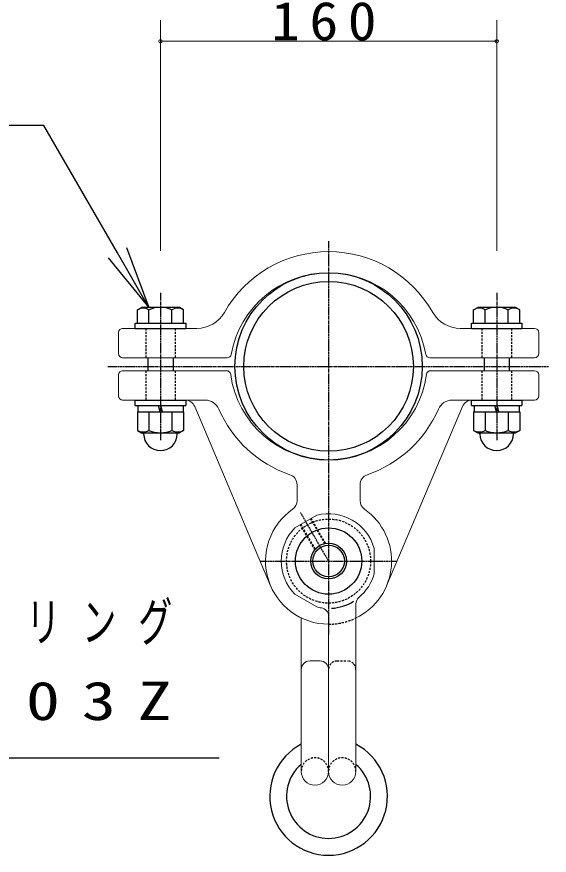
# Model space of a CAD drawing. Units: millimetres, scale not verified. Extents: x -35408 to 0, y -49934 to 13350.
# Drawn here: x -10919 to -9652, y 10333 to 12326 of the extents above; entities that cross this region are included whole.
import ezdxf

# ---------------------------------------------------------------- set-up
doc = ezdxf.new("R2010")
doc.units = ezdxf.units.MM
doc.linetypes.add('USER2', pattern=[6, 3, -1, 1, -1])
doc.linetypes.add('USER4', pattern=[8, 5, -3])
doc.layers.add('線', color=2, linetype='Continuous', lineweight=25)
doc.layers.add('補助', color=2, linetype='Continuous', lineweight=25)
doc.styles.add('ＭＳ ゴシック', font='')
doc.styles.get('ＭＳ ゴシック').set_extended_font_data('MS Gothic')

# ---------------------------------------------------------------- blocks, each defined once
blk = doc.blocks.new('dimension_origin')
at = {"color": 0, "linetype": 'Continuous', "lineweight": -2}
blk.add_circle((0, 0), 1.25, dxfattribs=at)

msp = doc.modelspace()

# ---------------------------------------------------------------- linework, layer by layer
at = {"layer": '線', "color": 20, "linetype": 'USER2'}
for p, q in [((-10176.702, 11792.921), (-10176.702, 10857.421)), ((-10576.702, 11670.171), (-10576.702, 11320.171)), ((-9776.702, 11670.171), (-9776.702, 11320.171)), ((-10701.702, 11495.171), (-9651.702, 11495.171)), ((-10176.702, 11032.421), (-10243.415, 11147.972)), ((-10339.614, 11032.421), (-10013.79, 11032.421))]:
    msp.add_line(p, q, dxfattribs=at)
at = {"layer": '線'}
for p, q in [((-10631.55, 11629.735), (-10621.702, 11635.421)), ((-10631.55, 11597.921), (-10631.55, 11629.735)), ((-10531.702, 11635.421), (-10621.702, 11635.421)), ((-10604.126, 11597.921), (-10604.126, 11629.735)), ((-10549.278, 11597.921), (-10549.278, 11629.735)), ((-10521.853, 11629.735), (-10531.702, 11635.421)), ((-10521.853, 11597.921), (-10521.853, 11629.735)), ((-9831.55, 11629.735), (-9821.702, 11635.421)), ((-9831.55, 11597.921), (-9831.55, 11629.735)), ((-9731.702, 11635.421), (-9821.702, 11635.421)), ((-9804.126, 11597.921), (-9804.126, 11629.735)), ((-9749.278, 11597.921), (-9749.278, 11629.735)), ((-9721.853, 11629.735), (-9731.702, 11635.421)), ((-9721.853, 11597.921), (-9721.853, 11629.735)), ((-10636.702, 11597.921), (-10516.702, 11597.921)), ((-10636.702, 11585.421), (-10636.702, 11597.921)), ((-10636.702, 11585.421), (-10516.702, 11585.421)), ((-10631.55, 11597.921), (-10521.853, 11597.921)), ((-10516.702, 11597.921), (-10516.702, 11585.421)), ((-9836.702, 11597.921), (-9716.702, 11597.921)), ((-9836.702, 11585.421), (-9836.702, 11597.921)), ((-9836.702, 11585.421), (-9716.702, 11585.421)), ((-9831.55, 11597.921), (-9721.853, 11597.921)), ((-9716.702, 11597.921), (-9716.702, 11585.421)), ((-10606.702, 11515.421), (-10606.702, 11484.921)), ((-10546.702, 11515.421), (-10546.702, 11484.921)), ((-9806.702, 11515.421), (-9806.702, 11484.921)), ((-9746.702, 11515.421), (-9746.702, 11484.921)), ((-10636.702, 11414.921), (-10516.702, 11414.921)), ((-10636.702, 11402.421), (-10636.702, 11414.921)), ((-10636.702, 11402.421), (-10516.702, 11402.421)), ((-10630.452, 11402.421), (-10522.952, 11402.421)), ((-10630.452, 11402.421), (-10630.452, 11387.421)), ((-10577.539, 11387.421), (-10581.558, 11402.421)), ((-10571.845, 11387.421), (-10575.864, 11402.421)), ((-10522.952, 11402.421), (-10522.952, 11387.421)), ((-10516.702, 11414.921), (-10516.702, 11402.421)), ((-9836.702, 11414.921), (-9716.702, 11414.921)), ((-9836.702, 11402.421), (-9836.702, 11414.921)), ((-9836.702, 11402.421), (-9716.702, 11402.421)), ((-9830.452, 11402.421), (-9722.952, 11402.421)), ((-9830.452, 11402.421), (-9830.452, 11387.421)), ((-9777.539, 11387.421), (-9781.558, 11402.421)), ((-9771.845, 11387.421), (-9775.864, 11402.421)), ((-9722.952, 11402.421), (-9722.952, 11387.421)), ((-9716.702, 11414.921), (-9716.702, 11402.421)), ((-10631.55, 11387.421), (-10521.853, 11387.421)), ((-10631.55, 11387.421), (-10631.55, 11343.107)), ((-10630.452, 11387.421), (-10522.952, 11387.421)), ((-10604.126, 11387.421), (-10604.126, 11343.107)), ((-10549.278, 11387.421), (-10549.278, 11343.107)), ((-10521.853, 11387.421), (-10521.853, 11343.107)), ((-9831.55, 11387.421), (-9721.853, 11387.421)), ((-9831.55, 11387.421), (-9831.55, 11343.107)), ((-9830.452, 11387.421), (-9722.952, 11387.421)), ((-9804.126, 11387.421), (-9804.126, 11343.107)), ((-9749.278, 11387.421), (-9749.278, 11343.107)), ((-9721.853, 11387.421), (-9721.853, 11343.107)), ((-10631.55, 11343.107), (-10621.702, 11337.421)), ((-10521.853, 11343.107), (-10531.702, 11337.421)), ((-9831.55, 11343.107), (-9821.702, 11337.421)), ((-9721.853, 11343.107), (-9731.702, 11337.421)), ((-10621.702, 11337.421), (-10531.702, 11337.421)), ((-10616.702, 11334.921), (-10616.702, 11337.421)), ((-10536.702, 11334.921), (-10536.702, 11337.421)), ((-9821.702, 11337.421), (-9731.702, 11337.421)), ((-9816.702, 11334.921), (-9816.702, 11337.421)), ((-9736.702, 11334.921), (-9736.702, 11337.421))]:
    msp.add_line(p, q, dxfattribs=at)
at = {"layer": '線', "color": 7, "lineweight": 13}
for p, q in [((-10666.702, 11585.421), (-10489.901, 11585.421)), ((-9686.702, 11585.421), (-9863.503, 11585.421)), ((-10676.702, 11575.421), (-10676.702, 11525.421)), ((-9676.702, 11575.421), (-9676.702, 11525.421)), ((-10666.702, 11515.421), (-10417.987, 11515.421)), ((-9686.702, 11515.421), (-9935.416, 11515.421)), ((-10666.702, 11484.921), (-10419.537, 11484.921)), ((-9933.867, 11484.921), (-9686.702, 11484.921)), ((-10676.702, 11474.921), (-10676.702, 11424.921)), ((-9676.702, 11474.921), (-9676.702, 11424.921)), ((-10666.702, 11414.921), (-10470.204, 11414.921)), ((-10314.813, 10973.895), (-10495.241, 11399.676)), ((-10038.59, 10973.895), (-9858.162, 11399.676)), ((-9883.199, 11414.921), (-9686.702, 11414.921)), ((-10251.702, 11213.993), (-10251.702, 11176.035)), ((-10101.702, 11213.993), (-10101.702, 11176.035)), ((-10256.896, 11111.321), (-10204.934, 11141.321)), ((-10068.275, 11062.421), (-10068.275, 11002.421)), ((-10204.934, 10923.521), (-10256.896, 10953.521)), ((-10111.702, 10930.778), (-10111.702, 10532.421)), ((-10176.702, 10901.439), (-10176.702, 10532.421)), ((-10241.702, 10897.236), (-10241.702, 10532.421)), ((-10176.702, 10882.421), (-10176.702, 10532.421)), ((-10196.702, 10794.921), (-10221.702, 10794.921))]:
    msp.add_line(p, q, dxfattribs=at)
at = {"layer": '線', "color": 4, "linetype": 'USER4'}
for p, q in [((-10611.702, 11585.421), (-10611.702, 11515.421)), ((-10541.702, 11585.421), (-10541.702, 11515.421)), ((-9811.702, 11585.421), (-9811.702, 11515.421)), ((-9741.702, 11585.421), (-9741.702, 11515.421)), ((-10611.702, 11484.921), (-10611.702, 11414.921)), ((-10541.702, 11484.921), (-10541.702, 11414.921)), ((-9811.702, 11484.921), (-9811.702, 11414.921)), ((-9741.702, 11484.921), (-9741.702, 11414.921)), ((-10185.675, 11073.963), (-10219.657, 11132.821)), ((-10183.594, 11074.359), (-10217.924, 11133.821)), ((-10209.575, 11059.359), (-10243.905, 11118.821)), ((-10208.192, 11060.963), (-10242.173, 11119.821)), ((-10156.702, 10794.921), (-10131.702, 10794.921))]:
    msp.add_line(p, q, dxfattribs=at)
at = {"layer": '線'}
for centre, radius in [((-10176.702, 11495.171), 222.75), ((-10176.702, 11495.171), 201.75), ((-10176.702, 11032.421), 78.75), ((-10176.702, 11032.421), 42.5), ((-10176.702, 11032.421), 37.5)]:
    msp.add_circle(centre, radius, dxfattribs=at)
at = {"layer": '線', "color": 4, "linetype": 'USER4'}
msp.add_circle((-10176.702, 11032.421), 100, dxfattribs=at)
at = {"layer": '線', "color": 7, "lineweight": 13}
msp.add_circle((-10176.702, 11032.421), 42.5, dxfattribs=at)
for centre, radius, start, end in [((-10176.702, 11482.921), 285, 29.54161, 150.45839), ((-10176.702, 11482.921), 235, 9.9896, 170.0104), ((-10489.901, 11660.421), 75, 270, 330.45839), ((-9863.503, 11660.421), 75, 209.54161, 270), ((-10666.702, 11575.421), 10, 90, 180), ((-9686.702, 11575.421), 10, 0, 90), ((-10666.702, 11525.421), 10, 180, 270), ((-10417.987, 11525.421), 10, 270, 350.0104), ((-9935.416, 11525.421), 10, 189.9896, 270), ((-9686.702, 11525.421), 10, 270, 0), ((-10666.702, 11474.921), 10, 90, 180), ((-10419.537, 11474.921), 10, 7.62293, 90), ((-9933.867, 11474.921), 10, 90, 172.37707), ((-9686.702, 11474.921), 10, 0, 90), ((-10176.702, 11507.421), 235, 187.62293, 352.37707), ((-10666.702, 11424.921), 10, 180, 270), ((-9686.702, 11424.921), 10, 270, 0), ((-10518.26, 11389.921), 25, 22.96524, 90), ((-10470.204, 11379.921), 35, 23.48054, 90), ((-9883.199, 11379.921), 35, 90, 156.51946), ((-9835.144, 11389.921), 25, 90, 157.03476), ((-10176.702, 11507.421), 285, 203.48054, 251.18094), ((-10176.702, 11507.421), 285, 288.81906, 336.51946), ((-10276.702, 11213.993), 25, 0, 71.18094), ((-10076.702, 11213.993), 25, 108.81906, 180), ((-10276.702, 11176.035), 25, 304.8499, 0), ((-10076.702, 11176.035), 25, 180, 235.1501), ((-10176.702, 11032.421), 150, 124.8499, 270), ((-10176.702, 11032.421), 112.5, 15.46601, 104.53399), ((-10176.702, 11032.421), 150, 295.67929, 55.1501), ((-10176.702, 11032.421), 112.5, 135.46601, 224.53399), ((-10176.702, 11032.421), 112.5, 309.90447, 344.53399), ((-10091.702, 10930.778), 20, 129.90447, 180), ((-10176.702, 11032.421), 112.5, 255.46601, 261.3184), ((-10196.702, 10901.439), 20, 0, 81.3184), ((-10221.702, 10774.921), 20, 90, 180), ((-10196.702, 10774.921), 20, 0, 90), ((-10209.202, 10532.421), 32.5, 180, 0), ((-10144.202, 10532.421), 32.5, 180, 0)]:
    msp.add_arc(centre, radius, start, end, dxfattribs=at)
at = {"layer": '線'}
for centre, radius, start, end in [((-10617.838, 11605.985), 27.424, 60.00001, 119.99999), ((-10576.702, 11566.442), 68.979, 66.57346, 113.42654), ((-10535.566, 11605.985), 27.424, 60.00001, 119.99999), ((-9817.838, 11605.985), 27.424, 60.00001, 119.99999), ((-9776.702, 11566.442), 68.979, 66.57346, 113.42654), ((-9735.566, 11605.985), 27.424, 60.00001, 119.99999), ((-10617.838, 11366.857), 27.424, 240.00001, 299.99999), ((-10576.702, 11406.4), 68.979, 246.57346, 293.42654), ((-10535.566, 11366.857), 27.424, 240.00001, 299.99999), ((-9817.838, 11366.857), 27.424, 240.00001, 299.99999), ((-9776.702, 11406.4), 68.979, 246.57346, 293.42654), ((-9735.566, 11366.857), 27.424, 240.00001, 299.99999), ((-10576.702, 11334.921), 40, 180, 0), ((-9776.702, 11334.921), 40, 180, 0), ((-10176.702, 11032.421), 112.5, 273.41244, 301.90804), ((-10176.702, 10473.26), 140, 117.664, 62.336), ((-10176.702, 10473.26), 100, 130.5416, 49.4584)]:
    msp.add_arc(centre, radius, start, end, dxfattribs=at)
at = {"layer": '線', "color": 4, "linetype": 'USER4'}
for centre, radius, start, end in [((-10176.702, 11032.421), 150, 270, 295.67929), ((-10156.702, 10774.921), 20, 90, 180), ((-10131.702, 10774.921), 20, 0, 90), ((-10209.202, 10532.421), 32.5, 0, 180), ((-10144.202, 10532.421), 32.5, 0, 180)]:
    msp.add_arc(centre, radius, start, end, dxfattribs=at)
at = {"layer": '補助', "lineweight": 13}
for p, q in [((-10576.702, 11770.171), (-10576.702, 12317.921)), ((-9776.702, 11770.171), (-9776.702, 12317.921)), ((-10576.702, 12267.921), (-9776.702, 12267.921))]:
    msp.add_line(p, q, dxfattribs=at)
at = {"layer": '補助'}
for p, q in [((-10903.83, 12067.921), (-12055.874, 12067.921)), ((-10853.83, 12067.921), (-10903.83, 12067.921)), ((-10679.126, 11765.325), (-10853.83, 12067.921)), ((-10604.126, 11635.421), (-10679.126, 11765.325)), ((-10657.475, 11777.825), (-10604.126, 11635.421)), ((-10700.776, 11752.825), (-10604.126, 11635.421)), ((-11148.952, 10564.921), (-10437.086, 10564.921))]:
    msp.add_line(p, q, dxfattribs=at)

# ---------------------------------------------------------------- block references
at = {"layer": '補助', "lineweight": 13, "xscale": 3.33, "yscale": 3.33}
msp.add_blockref('dimension_origin', (-10576.702, 12267.921), dxfattribs=at)
at = {"layer": '補助', "lineweight": 13, "xscale": 3.33, "yscale": 3.33, "rotation": 180}
msp.add_blockref('dimension_origin', (-9776.702, 12267.921), dxfattribs=at)

# ---------------------------------------------------------------- texts
at = {"layer": '補助', "char_height": 91.64, "style": 'ＭＳ ゴシック'}
for s, insert, attachment_point in [('\\T1.33;\\W1.1;160', (-10176.702, 12268.921), 8), ('\\T1.64;\\W0.65;ベアリング', (-11162.702, 10933.671), 1), ('\\T1.64;\\W1.3;6203Z', (-11162.702, 10746.171), 1)]:
    msp.add_mtext(s, dxfattribs=dict(at, insert=insert, attachment_point=attachment_point))

doc.saveas('drawing.dxf')
